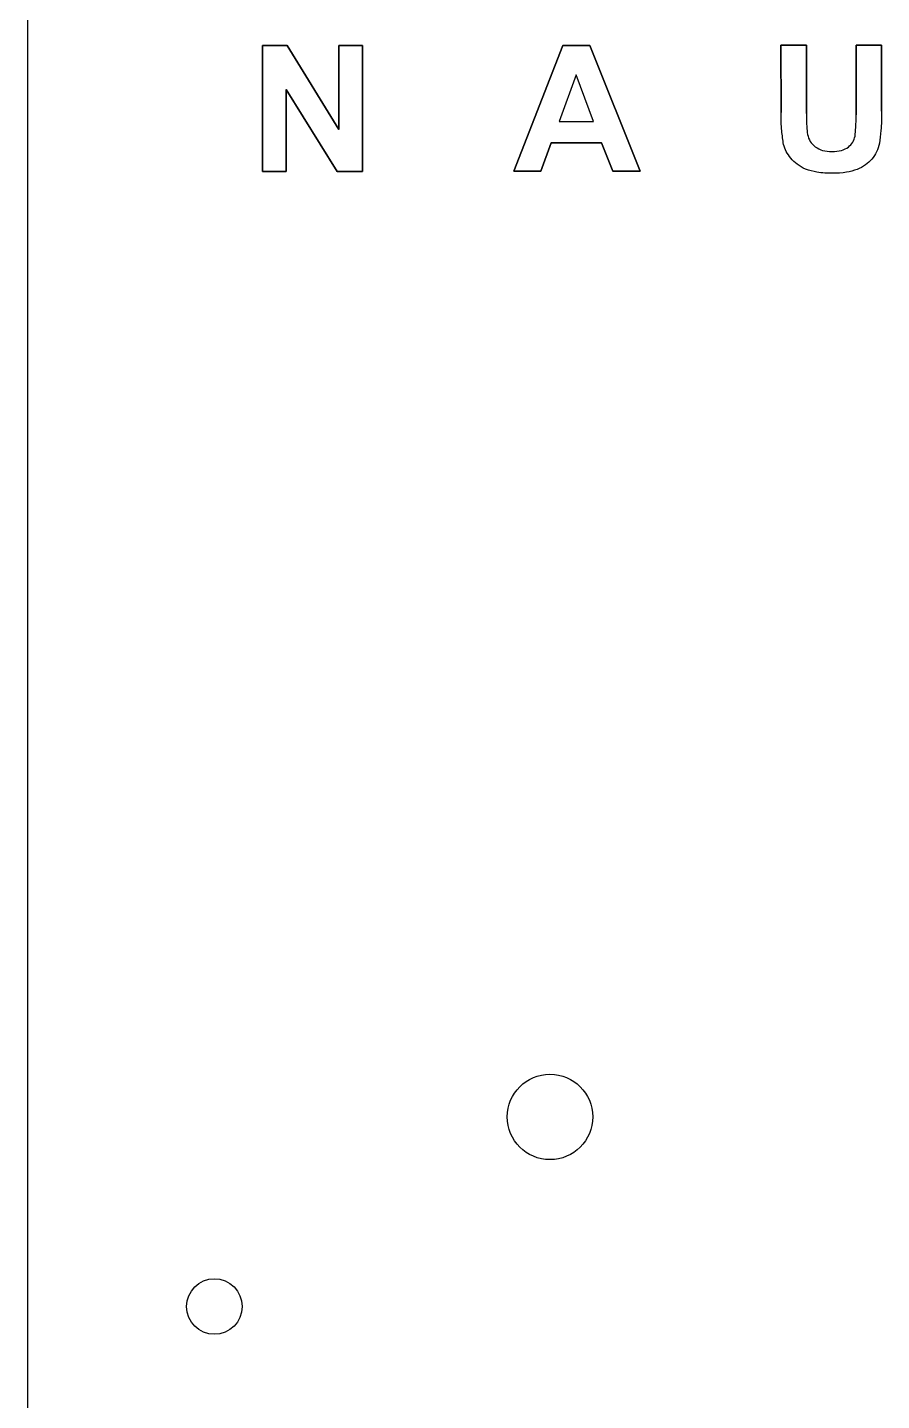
# Model space of a CAD drawing. Header units: millimetres. Extents: x -190 to 189, y -324 to 305.
# Drawn here: x -189.5 to -109.5, y 19.7 to 148.2 of the extents above; entities that cross this region are included whole.
import ezdxf

# ---------------------------------------------------------------- set-up
doc = ezdxf.new("R2010")
doc.units = ezdxf.units.MM
doc.layers.get('0').update_dxf_attribs({"linetype": 'CONTINUOUS'})

msp = doc.modelspace()

# ---------------------------------------------------------------- linework, layer by layer
for p, q in [((-189.5, 300.4), (-189.5, -319.4)), ((-116.57, 146.58), (-118.95, 146.57)), ((-118.95, 146.57), (-116.57, 146.58)), ((-116.57, 146.58), (-118.95, 146.57)), ((-116.57, 146.58), (-118.95, 146.57)), ((-116.57, 146.58), (-118.95, 146.57)), ((-116.57, 146.58), (-118.95, 146.57)), ((-116.57, 146.58), (-118.95, 146.57)), ((-118.95, 146.57), (-118.94, 140.28)), ((-118.94, 140.28), (-118.95, 146.57)), ((-118.95, 146.57), (-118.94, 140.28)), ((-118.95, 146.57), (-118.94, 140.28)), ((-118.95, 146.57), (-118.94, 140.28)), ((-118.95, 146.57), (-118.94, 140.28)), ((-118.95, 146.57), (-118.94, 140.28)), ((-116.56, 140.19), (-116.57, 146.58)), ((-116.57, 146.58), (-116.56, 140.19)), ((-116.56, 140.19), (-116.57, 146.58)), ((-116.56, 140.19), (-116.57, 146.58)), ((-116.56, 140.19), (-116.57, 146.58)), ((-116.56, 140.19), (-116.57, 146.58)), ((-116.56, 140.19), (-116.57, 146.58)), ((-109.54, 146.58), (-111.92, 146.58)), ((-111.92, 146.58), (-111.92, 140.06)), ((-111.92, 140.06), (-111.92, 146.58)), ((-111.92, 146.58), (-109.54, 146.58)), ((-109.54, 146.58), (-111.92, 146.58)), ((-111.92, 146.58), (-111.92, 140.06)), ((-109.54, 146.58), (-111.92, 146.58)), ((-111.92, 146.58), (-111.92, 140.06)), ((-109.54, 146.58), (-111.92, 146.58)), ((-111.92, 146.58), (-111.92, 140.06)), ((-109.54, 146.58), (-111.92, 146.58)), ((-111.92, 146.58), (-111.92, 140.06)), ((-109.54, 146.58), (-111.92, 146.58)), ((-111.92, 146.58), (-111.92, 140.06)), ((-109.54, 140.39), (-109.54, 146.58)), ((-109.54, 146.58), (-109.54, 140.39)), ((-109.54, 140.39), (-109.54, 146.58)), ((-109.54, 140.39), (-109.54, 146.58)), ((-109.54, 140.39), (-109.54, 146.58)), ((-109.54, 140.39), (-109.54, 146.58)), ((-109.54, 140.39), (-109.54, 146.58))]:
    msp.add_line(p, q)
for points in [[(-165.27, 134.75), (-167.48, 134.75), (-167.49, 146.54), (-165.17, 146.54), (-160.34, 138.67), (-160.35, 146.54), (-158.13, 146.54), (-158.13, 134.75), (-160.51, 134.75), (-165.27, 142.44)], [(-165.27, 134.75), (-165.27, 142.44), (-160.51, 134.75), (-158.13, 134.75), (-158.13, 146.54), (-160.35, 146.54), (-160.34, 138.67), (-165.17, 146.54), (-167.49, 146.54), (-167.48, 134.75)], [(-165.27, 134.75), (-167.48, 134.75), (-167.49, 146.54), (-165.17, 146.54), (-160.34, 138.67), (-160.35, 146.54), (-158.13, 146.54), (-158.13, 134.75), (-160.51, 134.75), (-165.27, 142.44)], [(-165.27, 134.75), (-167.48, 134.75), (-167.49, 146.54), (-165.17, 146.54), (-160.34, 138.67), (-160.35, 146.54), (-158.13, 146.54), (-158.13, 134.75), (-160.51, 134.75), (-165.27, 142.44)], [(-165.27, 134.75), (-167.48, 134.75), (-167.49, 146.54), (-165.17, 146.54), (-160.34, 138.67), (-160.35, 146.54), (-158.13, 146.54), (-158.13, 134.75), (-160.51, 134.75), (-165.27, 142.44)], [(-165.27, 134.75), (-167.48, 134.75), (-167.49, 146.54), (-165.17, 146.54), (-160.34, 138.67), (-160.35, 146.54), (-158.13, 146.54), (-158.13, 134.75), (-160.51, 134.75), (-165.27, 142.44)], [(-165.27, 134.75), (-167.48, 134.75), (-167.49, 146.54), (-165.17, 146.54), (-160.34, 138.67), (-160.35, 146.54), (-158.13, 146.54), (-158.13, 134.75), (-160.51, 134.75), (-165.27, 142.44)], [(-136.86, 146.56), (-132.13, 134.77), (-134.71, 134.77), (-135.75, 137.45), (-140.46, 137.45), (-141.43, 134.77), (-143.96, 134.77), (-139.37, 146.56)], [(-136.86, 146.56), (-139.37, 146.56), (-143.96, 134.77), (-141.43, 134.77), (-140.46, 137.45), (-135.75, 137.45), (-134.71, 134.77), (-132.13, 134.77)], [(-136.86, 146.56), (-132.13, 134.77), (-134.71, 134.77), (-135.75, 137.45), (-140.46, 137.45), (-141.43, 134.77), (-143.96, 134.77), (-139.37, 146.56)], [(-136.86, 146.56), (-132.13, 134.77), (-134.71, 134.77), (-135.75, 137.45), (-140.46, 137.45), (-141.43, 134.77), (-143.96, 134.77), (-139.37, 146.56)], [(-136.86, 146.56), (-132.13, 134.77), (-134.71, 134.77), (-135.75, 137.45), (-140.46, 137.45), (-141.43, 134.77), (-143.96, 134.77), (-139.37, 146.56)], [(-136.86, 146.56), (-132.13, 134.77), (-134.71, 134.77), (-135.75, 137.45), (-140.46, 137.45), (-141.43, 134.77), (-143.96, 134.77), (-139.37, 146.56)], [(-136.86, 146.56), (-132.13, 134.77), (-134.71, 134.77), (-135.75, 137.45), (-140.46, 137.45), (-141.43, 134.77), (-143.96, 134.77), (-139.37, 146.56)], [(-139.73, 139.43), (-136.51, 139.44), (-138.14, 143.81)], [(-139.73, 139.43), (-136.51, 139.44), (-138.14, 143.81)], [(-139.73, 139.43), (-136.51, 139.44), (-138.14, 143.81)], [(-139.73, 139.43), (-136.51, 139.44), (-138.14, 143.81)], [(-139.73, 139.43), (-136.51, 139.44), (-138.14, 143.81)], [(-139.73, 139.43), (-136.51, 139.44), (-138.14, 143.81)]]:
    msp.add_lwpolyline(points, close=True)
for centre, radius in [((-140.58, 46.25), 4), ((-172, 28.5), 2.6)]:
    msp.add_circle(centre, radius)
for points, knots in [([(-118.71, 137.29), (-118.77, 137.71), (-118.93, 138.7), (-118.94, 139.7), (-118.94, 140.28)], [0, 0, 0, 0, 0.1266685, 0.3004734, 0.3004734, 0.3004734, 0.3004734]), ([(-118.71, 137.29), (-118.77, 137.71), (-118.93, 138.7), (-118.94, 139.7), (-118.94, 140.28)], [0, 0, 0, 0, 0.1266685, 0.3004734, 0.3004734, 0.3004734, 0.3004734]), ([(-118.71, 137.29), (-118.77, 137.71), (-118.93, 138.7), (-118.94, 139.7), (-118.94, 140.28)], [0, 0, 0, 0, 0.1266685, 0.3004734, 0.3004734, 0.3004734, 0.3004734]), ([(-118.71, 137.29), (-118.77, 137.71), (-118.93, 138.7), (-118.94, 139.7), (-118.94, 140.28)], [0, 0, 0, 0, 0.1266685, 0.3004734, 0.3004734, 0.3004734, 0.3004734]), ([(-118.71, 137.29), (-118.77, 137.71), (-118.93, 138.7), (-118.94, 139.7), (-118.94, 140.28)], [0, 0, 0, 0, 0.1266685, 0.3004734, 0.3004734, 0.3004734, 0.3004734]), ([(-118.71, 137.29), (-118.77, 137.71), (-118.93, 138.7), (-118.94, 139.7), (-118.94, 140.28)], [0, 0, 0, 0, 0.1266685, 0.3004734, 0.3004734, 0.3004734, 0.3004734]), ([(-118.71, 137.29), (-118.77, 137.71), (-118.93, 138.7), (-118.94, 139.7), (-118.94, 140.28)], [0, 0, 0, 0, 0.1266685, 0.3004734, 0.3004734, 0.3004734, 0.3004734]), ([(-116.56, 140.19), (-116.56, 139.77), (-116.57, 139.11), (-116.5, 138.46), (-116.47, 138.22)], [0, 0, 0, 0, 0.1252736, 0.1973543, 0.1973543, 0.1973543, 0.1973543]), ([(-116.56, 140.19), (-116.56, 139.77), (-116.57, 139.11), (-116.5, 138.46), (-116.47, 138.22)], [0, 0, 0, 0, 0.1252736, 0.1973543, 0.1973543, 0.1973543, 0.1973543]), ([(-116.56, 140.19), (-116.56, 139.77), (-116.57, 139.11), (-116.5, 138.46), (-116.47, 138.22)], [0, 0, 0, 0, 0.1252736, 0.1973543, 0.1973543, 0.1973543, 0.1973543]), ([(-116.56, 140.19), (-116.56, 139.77), (-116.57, 139.11), (-116.5, 138.46), (-116.47, 138.22)], [0, 0, 0, 0, 0.1252736, 0.1973543, 0.1973543, 0.1973543, 0.1973543]), ([(-116.56, 140.19), (-116.56, 139.77), (-116.57, 139.11), (-116.5, 138.46), (-116.47, 138.22)], [0, 0, 0, 0, 0.1252736, 0.1973543, 0.1973543, 0.1973543, 0.1973543]), ([(-116.56, 140.19), (-116.56, 139.77), (-116.57, 139.11), (-116.5, 138.46), (-116.47, 138.22)], [0, 0, 0, 0, 0.1252736, 0.1973543, 0.1973543, 0.1973543, 0.1973543]), ([(-116.56, 140.19), (-116.56, 139.77), (-116.57, 139.11), (-116.5, 138.46), (-116.47, 138.22)], [0, 0, 0, 0, 0.1252736, 0.1973543, 0.1973543, 0.1973543, 0.1973543]), ([(-109.54, 140.39), (-109.54, 139.78), (-109.54, 138.78), (-109.68, 137.78), (-109.73, 137.39)], [0, 0, 0, 0, 0.1812101, 0.3009091, 0.3009091, 0.3009091, 0.3009091]), ([(-109.54, 140.39), (-109.54, 139.78), (-109.54, 138.78), (-109.68, 137.78), (-109.73, 137.39)], [0, 0, 0, 0, 0.1812101, 0.3009091, 0.3009091, 0.3009091, 0.3009091]), ([(-109.54, 140.39), (-109.54, 139.78), (-109.54, 138.78), (-109.68, 137.78), (-109.73, 137.39)], [0, 0, 0, 0, 0.1812101, 0.3009091, 0.3009091, 0.3009091, 0.3009091]), ([(-109.54, 140.39), (-109.54, 139.78), (-109.54, 138.78), (-109.68, 137.78), (-109.73, 137.39)], [0, 0, 0, 0, 0.1812101, 0.3009091, 0.3009091, 0.3009091, 0.3009091]), ([(-109.54, 140.39), (-109.54, 139.78), (-109.54, 138.78), (-109.68, 137.78), (-109.73, 137.39)], [0, 0, 0, 0, 0.1812101, 0.3009091, 0.3009091, 0.3009091, 0.3009091]), ([(-109.54, 140.39), (-109.54, 139.78), (-109.54, 138.78), (-109.68, 137.78), (-109.73, 137.39)], [0, 0, 0, 0, 0.1812101, 0.3009091, 0.3009091, 0.3009091, 0.3009091]), ([(-109.54, 140.39), (-109.54, 139.78), (-109.54, 138.78), (-109.68, 137.78), (-109.73, 137.39)], [0, 0, 0, 0, 0.1812101, 0.3009091, 0.3009091, 0.3009091, 0.3009091]), ([(-112.02, 138.05), (-111.99, 138.32), (-111.92, 138.99), (-111.92, 139.66), (-111.92, 140.06)], [0, 0, 0, 0, 0.0806012, 0.2006563, 0.2006563, 0.2006563, 0.2006563]), ([(-112.02, 138.05), (-111.99, 138.32), (-111.92, 138.99), (-111.92, 139.66), (-111.92, 140.06)], [0, 0, 0, 0, 0.0806012, 0.2006563, 0.2006563, 0.2006563, 0.2006563]), ([(-112.02, 138.05), (-111.99, 138.32), (-111.92, 138.99), (-111.92, 139.66), (-111.92, 140.06)], [0, 0, 0, 0, 0.0806012, 0.2006563, 0.2006563, 0.2006563, 0.2006563]), ([(-112.02, 138.05), (-111.99, 138.32), (-111.92, 138.99), (-111.92, 139.66), (-111.92, 140.06)], [0, 0, 0, 0, 0.0806012, 0.2006563, 0.2006563, 0.2006563, 0.2006563]), ([(-112.02, 138.05), (-111.99, 138.32), (-111.92, 138.99), (-111.92, 139.66), (-111.92, 140.06)], [0, 0, 0, 0, 0.0806012, 0.2006563, 0.2006563, 0.2006563, 0.2006563]), ([(-112.02, 138.05), (-111.99, 138.32), (-111.92, 138.99), (-111.92, 139.66), (-111.92, 140.06)], [0, 0, 0, 0, 0.0806012, 0.2006563, 0.2006563, 0.2006563, 0.2006563]), ([(-112.02, 138.05), (-111.99, 138.32), (-111.92, 138.99), (-111.92, 139.66), (-111.92, 140.06)], [0, 0, 0, 0, 0.0806012, 0.2006563, 0.2006563, 0.2006563, 0.2006563]), ([(-116.47, 138.22), (-116.4, 137.99), (-116.27, 137.54), (-115.92, 137.22), (-115.74, 137.06)], [0, 0, 0, 0, 0.0701696, 0.1394619, 0.1394619, 0.1394619, 0.1394619]), ([(-116.47, 138.22), (-116.4, 137.99), (-116.27, 137.54), (-115.92, 137.22), (-115.74, 137.06)], [0, 0, 0, 0, 0.0701696, 0.1394619, 0.1394619, 0.1394619, 0.1394619]), ([(-116.47, 138.22), (-116.4, 137.99), (-116.27, 137.54), (-115.92, 137.22), (-115.74, 137.06)], [0, 0, 0, 0, 0.0701696, 0.1394619, 0.1394619, 0.1394619, 0.1394619]), ([(-116.47, 138.22), (-116.4, 137.99), (-116.27, 137.54), (-115.92, 137.22), (-115.74, 137.06)], [0, 0, 0, 0, 0.0701696, 0.1394619, 0.1394619, 0.1394619, 0.1394619]), ([(-116.47, 138.22), (-116.4, 137.99), (-116.27, 137.54), (-115.92, 137.22), (-115.74, 137.06)], [0, 0, 0, 0, 0.0701696, 0.1394619, 0.1394619, 0.1394619, 0.1394619]), ([(-116.47, 138.22), (-116.4, 137.99), (-116.27, 137.54), (-115.92, 137.22), (-115.74, 137.06)], [0, 0, 0, 0, 0.0701696, 0.1394619, 0.1394619, 0.1394619, 0.1394619]), ([(-116.47, 138.22), (-116.4, 137.99), (-116.27, 137.54), (-115.92, 137.22), (-115.74, 137.06)], [0, 0, 0, 0, 0.0701696, 0.1394619, 0.1394619, 0.1394619, 0.1394619]), ([(-112.64, 137.04), (-112.49, 137.18), (-112.19, 137.46), (-112.08, 137.86), (-112.02, 138.05)], [0, 0, 0, 0, 0.0618681, 0.1211902, 0.1211902, 0.1211902, 0.1211902]), ([(-112.64, 137.04), (-112.49, 137.18), (-112.19, 137.46), (-112.08, 137.86), (-112.02, 138.05)], [0, 0, 0, 0, 0.0618681, 0.1211902, 0.1211902, 0.1211902, 0.1211902]), ([(-112.64, 137.04), (-112.49, 137.18), (-112.19, 137.46), (-112.08, 137.86), (-112.02, 138.05)], [0, 0, 0, 0, 0.0618681, 0.1211902, 0.1211902, 0.1211902, 0.1211902]), ([(-112.64, 137.04), (-112.49, 137.18), (-112.19, 137.46), (-112.08, 137.86), (-112.02, 138.05)], [0, 0, 0, 0, 0.0618681, 0.1211902, 0.1211902, 0.1211902, 0.1211902]), ([(-112.64, 137.04), (-112.49, 137.18), (-112.19, 137.46), (-112.08, 137.86), (-112.02, 138.05)], [0, 0, 0, 0, 0.0618681, 0.1211902, 0.1211902, 0.1211902, 0.1211902]), ([(-112.64, 137.04), (-112.49, 137.18), (-112.19, 137.46), (-112.08, 137.86), (-112.02, 138.05)], [0, 0, 0, 0, 0.0618681, 0.1211902, 0.1211902, 0.1211902, 0.1211902]), ([(-112.64, 137.04), (-112.49, 137.18), (-112.19, 137.46), (-112.08, 137.86), (-112.02, 138.05)], [0, 0, 0, 0, 0.0618681, 0.1211902, 0.1211902, 0.1211902, 0.1211902]), ([(-118.04, 135.99), (-118.19, 136.19), (-118.49, 136.59), (-118.63, 137.06), (-118.71, 137.29)], [0, 0, 0, 0, 0.0764219, 0.1476984, 0.1476984, 0.1476984, 0.1476984]), ([(-118.04, 135.99), (-118.19, 136.19), (-118.49, 136.59), (-118.63, 137.06), (-118.71, 137.29)], [0, 0, 0, 0, 0.0764219, 0.1476984, 0.1476984, 0.1476984, 0.1476984]), ([(-118.04, 135.99), (-118.19, 136.19), (-118.49, 136.59), (-118.63, 137.06), (-118.71, 137.29)], [0, 0, 0, 0, 0.0764219, 0.1476984, 0.1476984, 0.1476984, 0.1476984]), ([(-118.04, 135.99), (-118.19, 136.19), (-118.49, 136.59), (-118.63, 137.06), (-118.71, 137.29)], [0, 0, 0, 0, 0.0764219, 0.1476984, 0.1476984, 0.1476984, 0.1476984]), ([(-118.04, 135.99), (-118.19, 136.19), (-118.49, 136.59), (-118.63, 137.06), (-118.71, 137.29)], [0, 0, 0, 0, 0.0764219, 0.1476984, 0.1476984, 0.1476984, 0.1476984]), ([(-118.04, 135.99), (-118.19, 136.19), (-118.49, 136.59), (-118.63, 137.06), (-118.71, 137.29)], [0, 0, 0, 0, 0.0764219, 0.1476984, 0.1476984, 0.1476984, 0.1476984]), ([(-118.04, 135.99), (-118.19, 136.19), (-118.49, 136.59), (-118.63, 137.06), (-118.71, 137.29)], [0, 0, 0, 0, 0.0764219, 0.1476984, 0.1476984, 0.1476984, 0.1476984]), ([(-115.74, 137.06), (-115.52, 136.93), (-115.03, 136.65), (-114.47, 136.63), (-114.17, 136.62)], [0, 0, 0, 0, 0.0755781, 0.1654145, 0.1654145, 0.1654145, 0.1654145]), ([(-115.74, 137.06), (-115.52, 136.93), (-115.03, 136.65), (-114.47, 136.63), (-114.17, 136.62)], [0, 0, 0, 0, 0.0755781, 0.1654145, 0.1654145, 0.1654145, 0.1654145]), ([(-115.74, 137.06), (-115.52, 136.93), (-115.03, 136.65), (-114.47, 136.63), (-114.17, 136.62)], [0, 0, 0, 0, 0.0755781, 0.1654145, 0.1654145, 0.1654145, 0.1654145]), ([(-115.74, 137.06), (-115.52, 136.93), (-115.03, 136.65), (-114.47, 136.63), (-114.17, 136.62)], [0, 0, 0, 0, 0.0755781, 0.1654145, 0.1654145, 0.1654145, 0.1654145]), ([(-115.74, 137.06), (-115.52, 136.93), (-115.03, 136.65), (-114.47, 136.63), (-114.17, 136.62)], [0, 0, 0, 0, 0.0755781, 0.1654145, 0.1654145, 0.1654145, 0.1654145]), ([(-115.74, 137.06), (-115.52, 136.93), (-115.03, 136.65), (-114.47, 136.63), (-114.17, 136.62)], [0, 0, 0, 0, 0.0755781, 0.1654145, 0.1654145, 0.1654145, 0.1654145]), ([(-115.74, 137.06), (-115.52, 136.93), (-115.03, 136.65), (-114.47, 136.63), (-114.17, 136.62)], [0, 0, 0, 0, 0.0755781, 0.1654145, 0.1654145, 0.1654145, 0.1654145]), ([(-114.17, 136.62), (-113.87, 136.63), (-113.32, 136.64), (-112.85, 136.92), (-112.64, 137.04)], [0, 0, 0, 0, 0.0894655, 0.1605453, 0.1605453, 0.1605453, 0.1605453]), ([(-114.17, 136.62), (-113.87, 136.63), (-113.32, 136.64), (-112.85, 136.92), (-112.64, 137.04)], [0, 0, 0, 0, 0.0894655, 0.1605453, 0.1605453, 0.1605453, 0.1605453]), ([(-114.17, 136.62), (-113.87, 136.63), (-113.32, 136.64), (-112.85, 136.92), (-112.64, 137.04)], [0, 0, 0, 0, 0.0894655, 0.1605453, 0.1605453, 0.1605453, 0.1605453]), ([(-114.17, 136.62), (-113.87, 136.63), (-113.32, 136.64), (-112.85, 136.92), (-112.64, 137.04)], [0, 0, 0, 0, 0.0894655, 0.1605453, 0.1605453, 0.1605453, 0.1605453]), ([(-114.17, 136.62), (-113.87, 136.63), (-113.32, 136.64), (-112.85, 136.92), (-112.64, 137.04)], [0, 0, 0, 0, 0.0894655, 0.1605453, 0.1605453, 0.1605453, 0.1605453]), ([(-114.17, 136.62), (-113.87, 136.63), (-113.32, 136.64), (-112.85, 136.92), (-112.64, 137.04)], [0, 0, 0, 0, 0.0894655, 0.1605453, 0.1605453, 0.1605453, 0.1605453]), ([(-114.17, 136.62), (-113.87, 136.63), (-113.32, 136.64), (-112.85, 136.92), (-112.64, 137.04)], [0, 0, 0, 0, 0.0894655, 0.1605453, 0.1605453, 0.1605453, 0.1605453]), ([(-109.73, 137.39), (-109.81, 137.11), (-109.95, 136.57), (-110.28, 136.13), (-110.44, 135.91)], [0, 0, 0, 0, 0.0853542, 0.1654876, 0.1654876, 0.1654876, 0.1654876]), ([(-109.73, 137.39), (-109.81, 137.11), (-109.95, 136.57), (-110.28, 136.13), (-110.44, 135.91)], [0, 0, 0, 0, 0.0853542, 0.1654876, 0.1654876, 0.1654876, 0.1654876]), ([(-109.73, 137.39), (-109.81, 137.11), (-109.95, 136.57), (-110.28, 136.13), (-110.44, 135.91)], [0, 0, 0, 0, 0.0853542, 0.1654876, 0.1654876, 0.1654876, 0.1654876]), ([(-109.73, 137.39), (-109.81, 137.11), (-109.95, 136.57), (-110.28, 136.13), (-110.44, 135.91)], [0, 0, 0, 0, 0.0853542, 0.1654876, 0.1654876, 0.1654876, 0.1654876]), ([(-109.73, 137.39), (-109.81, 137.11), (-109.95, 136.57), (-110.28, 136.13), (-110.44, 135.91)], [0, 0, 0, 0, 0.0853542, 0.1654876, 0.1654876, 0.1654876, 0.1654876]), ([(-109.73, 137.39), (-109.81, 137.11), (-109.95, 136.57), (-110.28, 136.13), (-110.44, 135.91)], [0, 0, 0, 0, 0.0853542, 0.1654876, 0.1654876, 0.1654876, 0.1654876]), ([(-109.73, 137.39), (-109.81, 137.11), (-109.95, 136.57), (-110.28, 136.13), (-110.44, 135.91)], [0, 0, 0, 0, 0.0853542, 0.1654876, 0.1654876, 0.1654876, 0.1654876]), ([(-116.66, 134.97), (-116.93, 135.11), (-117.45, 135.37), (-117.85, 135.79), (-118.04, 135.99)], [0, 0, 0, 0, 0.0900607, 0.172336, 0.172336, 0.172336, 0.172336]), ([(-116.66, 134.97), (-116.93, 135.11), (-117.45, 135.37), (-117.85, 135.79), (-118.04, 135.99)], [0, 0, 0, 0, 0.0900607, 0.172336, 0.172336, 0.172336, 0.172336]), ([(-116.66, 134.97), (-116.93, 135.11), (-117.45, 135.37), (-117.85, 135.79), (-118.04, 135.99)], [0, 0, 0, 0, 0.0900607, 0.172336, 0.172336, 0.172336, 0.172336]), ([(-116.66, 134.97), (-116.93, 135.11), (-117.45, 135.37), (-117.85, 135.79), (-118.04, 135.99)], [0, 0, 0, 0, 0.0900607, 0.172336, 0.172336, 0.172336, 0.172336]), ([(-116.66, 134.97), (-116.93, 135.11), (-117.45, 135.37), (-117.85, 135.79), (-118.04, 135.99)], [0, 0, 0, 0, 0.0900607, 0.172336, 0.172336, 0.172336, 0.172336]), ([(-116.66, 134.97), (-116.93, 135.11), (-117.45, 135.37), (-117.85, 135.79), (-118.04, 135.99)], [0, 0, 0, 0, 0.0900607, 0.172336, 0.172336, 0.172336, 0.172336]), ([(-116.66, 134.97), (-116.93, 135.11), (-117.45, 135.37), (-117.85, 135.79), (-118.04, 135.99)], [0, 0, 0, 0, 0.0900607, 0.172336, 0.172336, 0.172336, 0.172336]), ([(-114.1, 134.59), (-114.59, 134.59), (-115.47, 134.6), (-116.3, 134.86), (-116.66, 134.97)], [0, 0, 0, 0, 0.148795, 0.2603606, 0.2603606, 0.2603606, 0.2603606]), ([(-114.1, 134.59), (-114.59, 134.59), (-115.47, 134.6), (-116.3, 134.86), (-116.66, 134.97)], [0, 0, 0, 0, 0.148795, 0.2603606, 0.2603606, 0.2603606, 0.2603606]), ([(-114.1, 134.59), (-114.59, 134.59), (-115.47, 134.6), (-116.3, 134.86), (-116.66, 134.97)], [0, 0, 0, 0, 0.148795, 0.2603606, 0.2603606, 0.2603606, 0.2603606]), ([(-114.1, 134.59), (-114.59, 134.59), (-115.47, 134.6), (-116.3, 134.86), (-116.66, 134.97)], [0, 0, 0, 0, 0.148795, 0.2603606, 0.2603606, 0.2603606, 0.2603606]), ([(-114.1, 134.59), (-114.59, 134.59), (-115.47, 134.6), (-116.3, 134.86), (-116.66, 134.97)], [0, 0, 0, 0, 0.148795, 0.2603606, 0.2603606, 0.2603606, 0.2603606]), ([(-114.1, 134.59), (-114.59, 134.59), (-115.47, 134.6), (-116.3, 134.86), (-116.66, 134.97)], [0, 0, 0, 0, 0.148795, 0.2603606, 0.2603606, 0.2603606, 0.2603606]), ([(-114.1, 134.59), (-114.59, 134.59), (-115.47, 134.6), (-116.3, 134.86), (-116.66, 134.97)], [0, 0, 0, 0, 0.148795, 0.2603606, 0.2603606, 0.2603606, 0.2603606]), ([(-110.44, 135.91), (-110.63, 135.72), (-111.04, 135.31), (-111.56, 135.07), (-111.83, 134.95)], [0, 0, 0, 0, 0.0813028, 0.1699484, 0.1699484, 0.1699484, 0.1699484]), ([(-110.44, 135.91), (-110.63, 135.72), (-111.04, 135.31), (-111.56, 135.07), (-111.83, 134.95)], [0, 0, 0, 0, 0.0813028, 0.1699484, 0.1699484, 0.1699484, 0.1699484]), ([(-110.44, 135.91), (-110.63, 135.72), (-111.04, 135.31), (-111.56, 135.07), (-111.83, 134.95)], [0, 0, 0, 0, 0.0813028, 0.1699484, 0.1699484, 0.1699484, 0.1699484]), ([(-110.44, 135.91), (-110.63, 135.72), (-111.04, 135.31), (-111.56, 135.07), (-111.83, 134.95)], [0, 0, 0, 0, 0.0813028, 0.1699484, 0.1699484, 0.1699484, 0.1699484]), ([(-110.44, 135.91), (-110.63, 135.72), (-111.04, 135.31), (-111.56, 135.07), (-111.83, 134.95)], [0, 0, 0, 0, 0.0813028, 0.1699484, 0.1699484, 0.1699484, 0.1699484]), ([(-110.44, 135.91), (-110.63, 135.72), (-111.04, 135.31), (-111.56, 135.07), (-111.83, 134.95)], [0, 0, 0, 0, 0.0813028, 0.1699484, 0.1699484, 0.1699484, 0.1699484]), ([(-110.44, 135.91), (-110.63, 135.72), (-111.04, 135.31), (-111.56, 135.07), (-111.83, 134.95)], [0, 0, 0, 0, 0.0813028, 0.1699484, 0.1699484, 0.1699484, 0.1699484]), ([(-111.83, 134.95), (-112.16, 134.84), (-112.9, 134.61), (-113.67, 134.59), (-114.1, 134.59)], [0, 0, 0, 0, 0.1036581, 0.230635, 0.230635, 0.230635, 0.230635]), ([(-111.83, 134.95), (-112.16, 134.84), (-112.9, 134.61), (-113.67, 134.59), (-114.1, 134.59)], [0, 0, 0, 0, 0.1036581, 0.230635, 0.230635, 0.230635, 0.230635]), ([(-111.83, 134.95), (-112.16, 134.84), (-112.9, 134.61), (-113.67, 134.59), (-114.1, 134.59)], [0, 0, 0, 0, 0.1036581, 0.230635, 0.230635, 0.230635, 0.230635]), ([(-111.83, 134.95), (-112.16, 134.84), (-112.9, 134.61), (-113.67, 134.59), (-114.1, 134.59)], [0, 0, 0, 0, 0.1036581, 0.230635, 0.230635, 0.230635, 0.230635]), ([(-111.83, 134.95), (-112.16, 134.84), (-112.9, 134.61), (-113.67, 134.59), (-114.1, 134.59)], [0, 0, 0, 0, 0.1036581, 0.230635, 0.230635, 0.230635, 0.230635]), ([(-111.83, 134.95), (-112.16, 134.84), (-112.9, 134.61), (-113.67, 134.59), (-114.1, 134.59)], [0, 0, 0, 0, 0.1036581, 0.230635, 0.230635, 0.230635, 0.230635]), ([(-111.83, 134.95), (-112.16, 134.84), (-112.9, 134.61), (-113.67, 134.59), (-114.1, 134.59)], [0, 0, 0, 0, 0.1036581, 0.230635, 0.230635, 0.230635, 0.230635])]:
    msp.add_open_spline(points, degree=3, knots=knots)

doc.saveas('drawing.dxf')
